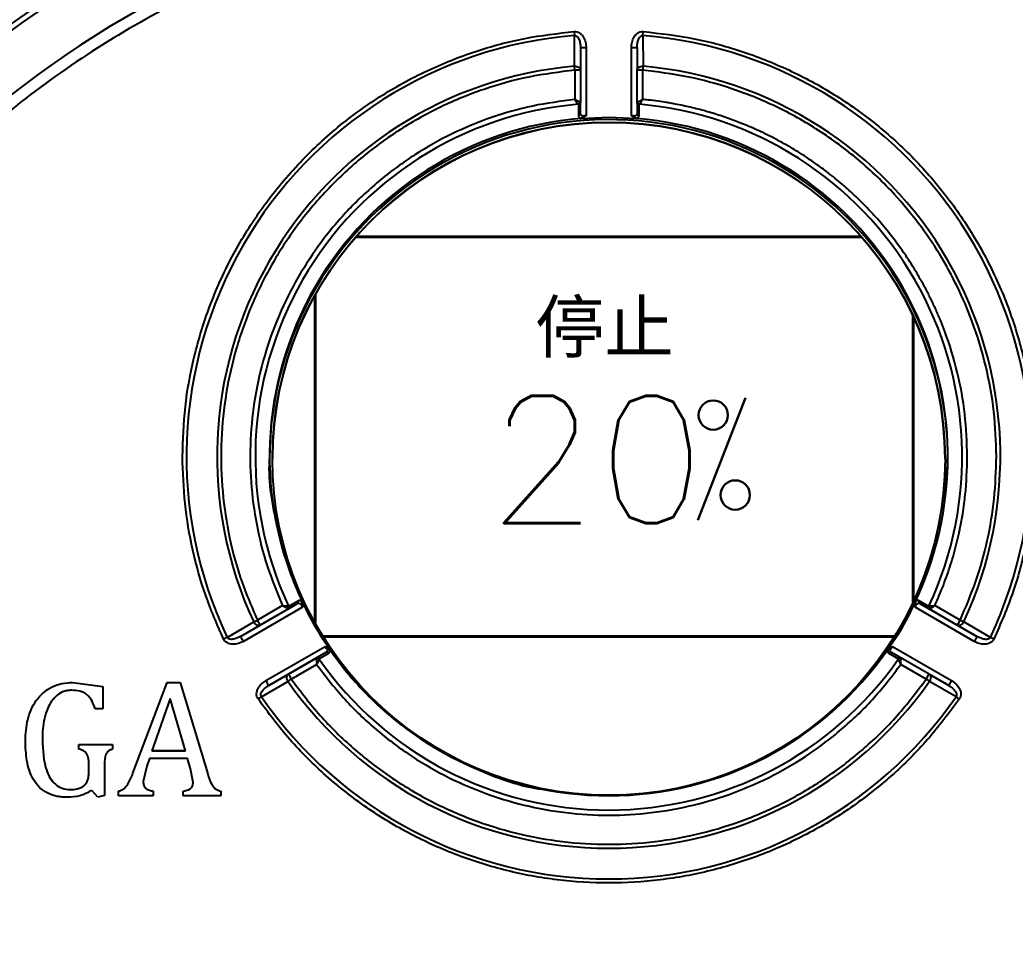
# Model space of a CAD drawing. Header units: millimetres. Extents: x 2003 to 4439, y 563 to 2285.
# Drawn here: x 2594.4 to 2682.4, y 2026.8 to 2109.3 of the extents above; entities that cross this region are included whole.
import ezdxf

# ---------------------------------------------------------------- set-up
doc = ezdxf.new("R2010")
doc.units = ezdxf.units.MM
for name, color, linetype, lineweight in [('DIM', 4, 'Continuous', 13), ('标注', 3, 'Continuous', 13), ('粗实线', 7, 'Continuous', 40)]:
    doc.layers.add(name, color=color, linetype=linetype, lineweight=lineweight)
doc.styles.add('01', font='txt.shx')

msp = doc.modelspace()

# ---------------------------------------------------------------- linework, layer by layer
at = {"color": 7, "linetype": 'Continuous', "lineweight": 25}
for p, q in [((2643.413, 2108.256), (2643.441, 2107.904)), ((2643.439, 2105.187), (2643.441, 2107.904)), ((2649.499, 2107.904), (2649.527, 2108.256)), ((2649.499, 2107.904), (2649.501, 2105.187)), ((2643.97, 2106.842), (2643.97, 2104.835)), ((2644.47, 2106.842), (2644.47, 2100.807)), ((2648.47, 2100.807), (2648.47, 2106.842)), ((2648.97, 2106.842), (2648.97, 2104.835)), ((2643.47, 2104.835), (2643.439, 2105.187)), ((2649.501, 2105.187), (2649.47, 2104.835)), ((2643.47, 2104.835), (2643.47, 2102.249)), ((2643.97, 2104.835), (2643.97, 2101.944)), ((2648.97, 2101.944), (2648.97, 2104.835)), ((2649.47, 2104.835), (2649.47, 2102.249)), ((2643.785, 2101.763), (2643.786, 2100.827)), ((2643.97, 2101.007), (2643.97, 2101.944)), ((2648.97, 2101.944), (2648.97, 2101.007)), ((2649.154, 2100.827), (2649.154, 2101.763)), ((2643.996, 2100.571), (2646.47, 2100.674)), ((2646.47, 2100.674), (2648.943, 2100.571)), ((2616.719, 2070.5), (2616.719, 2070.5)), ((2676.219, 2070.436), (2676.219, 2070.436)), ((2613.897, 2054.754), (2618.95, 2057.672)), ((2617.625, 2057.484), (2615.385, 2056.191)), ((2618.139, 2057.204), (2618.95, 2057.672)), ((2619.014, 2057.921), (2618.203, 2057.454)), ((2618.976, 2057.69), (2618.983, 2057.687)), ((2621.814, 2053.583), (2619.341, 2057.867)), ((2673.599, 2057.867), (2671.126, 2053.583)), ((2674.736, 2057.454), (2673.925, 2057.921)), ((2673.956, 2057.687), (2673.964, 2057.69)), ((2673.99, 2057.672), (2674.801, 2057.204)), ((2673.99, 2057.672), (2679.043, 2054.754)), ((2677.555, 2056.191), (2675.315, 2057.484)), ((2619.373, 2057.339), (2614.147, 2054.321)), ((2618.139, 2057.204), (2615.635, 2055.758)), ((2618.137, 2057.203), (2618.165, 2057.222)), ((2678.793, 2054.321), (2673.566, 2057.339)), ((2674.775, 2057.222), (2674.803, 2057.203)), ((2677.305, 2055.758), (2674.801, 2057.204)), ((2612.713, 2054.681), (2615.065, 2056.042)), ((2613.897, 2054.754), (2615.635, 2055.758)), ((2679.043, 2054.754), (2677.305, 2055.758)), ((2680.227, 2054.681), (2677.875, 2056.042)), ((2613.897, 2054.754), (2613.566, 2054.598)), ((2679.374, 2054.598), (2679.043, 2054.754)), ((2616.147, 2050.857), (2621.373, 2053.875)), ((2671.566, 2053.875), (2676.793, 2050.857)), ((2621.45, 2053.342), (2616.397, 2050.424)), ((2621.45, 2053.342), (2620.639, 2052.873)), ((2620.888, 2052.804), (2621.698, 2053.273)), ((2671.242, 2053.273), (2672.052, 2052.804)), ((2672.301, 2052.873), (2671.49, 2053.342)), ((2676.543, 2050.424), (2671.49, 2053.342)), ((2618.135, 2051.428), (2620.639, 2052.873)), ((2618.385, 2050.995), (2620.625, 2052.288)), ((2674.805, 2051.428), (2672.301, 2052.873)), ((2674.555, 2050.995), (2672.315, 2052.288)), ((2616.397, 2050.424), (2618.135, 2051.428)), ((2674.805, 2051.428), (2676.543, 2050.424)), ((2599.046, 2050.689), (2601.722, 2050.348)), ((2599.046, 2050.689), (2599.046, 2050.689)), ((2601.722, 2050.348), (2601.722, 2048.357)), ((2601.722, 2050.348), (2601.722, 2050.348)), ((2604.382, 2042.659), (2607.401, 2050.689)), ((2604.382, 2042.659), (2607.401, 2050.689)), ((2607.401, 2050.689), (2608.545, 2050.689)), ((2607.401, 2050.689), (2607.401, 2050.689)), ((2607.401, 2050.689), (2608.545, 2050.689)), ((2608.545, 2050.689), (2611.006, 2042.601)), ((2608.545, 2050.689), (2608.545, 2050.689)), ((2608.545, 2050.689), (2611.006, 2042.601)), ((2615.742, 2049.435), (2618.096, 2050.792)), ((2677.198, 2049.435), (2674.844, 2050.792)), ((2607.684, 2049.27), (2606.052, 2044.652)), ((2609.043, 2044.652), (2607.684, 2049.27)), ((2601.722, 2048.357), (2601.036, 2048.357)), ((2594.862, 2045.544), (2594.862, 2045.544)), ((2596.371, 2045.645), (2596.371, 2045.645)), ((2599.606, 2044.79), (2599.606, 2045.201)), ((2599.606, 2045.201), (2602.569, 2045.201)), ((2599.606, 2045.201), (2602.569, 2045.201)), ((2599.606, 2045.201), (2599.606, 2045.201)), ((2602.569, 2045.201), (2602.569, 2044.79)), ((2602.569, 2045.201), (2602.569, 2045.201)), ((2606.052, 2044.652), (2609.043, 2044.652)), ((2609.043, 2044.652), (2606.052, 2044.652)), ((2605.602, 2043.289), (2605.287, 2041.932)), ((2605.844, 2043.966), (2605.602, 2043.289)), ((2609.212, 2043.966), (2605.844, 2043.966)), ((2609.465, 2043.066), (2609.212, 2043.966)), ((2600.487, 2042.727), (2600.487, 2043.156)), ((2601.859, 2043.207), (2601.859, 2040.689)), ((2604.382, 2042.659), (2604.382, 2042.659)), ((2609.705, 2041.859), (2609.465, 2043.066)), ((2611.006, 2042.601), (2611.006, 2042.601)), ((2601.278, 2040.536), (2600.733, 2041.149)), ((2601.859, 2040.689), (2601.278, 2040.536)), ((2603.094, 2040.674), (2603.094, 2041.085)), ((2603.094, 2041.085), (2603.094, 2041.085)), ((2606.183, 2040.674), (2603.094, 2040.674)), ((2606.183, 2041.085), (2606.183, 2040.674)), ((2608.815, 2040.674), (2608.815, 2041.085)), ((2612.149, 2040.674), (2608.815, 2040.674)), ((2612.149, 2041.085), (2612.149, 2040.674)), ((2612.149, 2041.085), (2612.149, 2041.085)), ((2646.47, 2040.674), (2647.573, 2040.782))]:
    msp.add_line(p, q, dxfattribs=at)
at = {"color": 7, "linetype": 'Continuous', "lineweight": 25, "flags": 128}
for points in [[(2643.97, 2106.842), (2643.98, 2106.842), (2644.008, 2106.842), (2644.054, 2106.842), (2644.116, 2106.842), (2644.192, 2106.842), (2644.279, 2106.842), (2644.372, 2106.842), (2644.47, 2106.842)], [(2648.47, 2106.842), (2648.567, 2106.842), (2648.661, 2106.842), (2648.748, 2106.842), (2648.823, 2106.842), (2648.886, 2106.842), (2648.932, 2106.842), (2648.96, 2106.842), (2648.97, 2106.842)], [(2643.97, 2104.835), (2643.96, 2104.835), (2643.932, 2104.835), (2643.886, 2104.835), (2643.823, 2104.835), (2643.748, 2104.835), (2643.661, 2104.835), (2643.567, 2104.835), (2643.47, 2104.835)], [(2649.47, 2104.835), (2649.372, 2104.835), (2649.279, 2104.835), (2649.192, 2104.835), (2649.116, 2104.835), (2649.054, 2104.835), (2649.008, 2104.835), (2648.98, 2104.835), (2648.97, 2104.835)], [(2615.065, 2056.042), (2615.098, 2056.057), (2615.133, 2056.074), (2615.172, 2056.091), (2615.212, 2056.11), (2615.254, 2056.13), (2615.297, 2056.15), (2615.341, 2056.17), (2615.385, 2056.191)], [(2615.385, 2056.191), (2615.434, 2056.106), (2615.481, 2056.025), (2615.524, 2055.95), (2615.562, 2055.885), (2615.593, 2055.831), (2615.616, 2055.791), (2615.63, 2055.766), (2615.635, 2055.758)], [(2677.305, 2055.758), (2677.309, 2055.766), (2677.324, 2055.791), (2677.347, 2055.831), (2677.378, 2055.885), (2677.416, 2055.95), (2677.459, 2056.025), (2677.506, 2056.106), (2677.555, 2056.191)], [(2677.875, 2056.042), (2677.842, 2056.057), (2677.806, 2056.074), (2677.768, 2056.091), (2677.728, 2056.11), (2677.686, 2056.13), (2677.643, 2056.15), (2677.599, 2056.17), (2677.555, 2056.191)], [(2614.147, 2054.321), (2614.098, 2054.406), (2614.051, 2054.487), (2614.008, 2054.562), (2613.97, 2054.627), (2613.939, 2054.681), (2613.916, 2054.721), (2613.902, 2054.746), (2613.897, 2054.754)], [(2679.043, 2054.754), (2679.038, 2054.746), (2679.024, 2054.721), (2679.001, 2054.681), (2678.97, 2054.627), (2678.932, 2054.562), (2678.889, 2054.487), (2678.842, 2054.406), (2678.793, 2054.321)], [(2612.713, 2054.681), (2612.68, 2054.666), (2612.644, 2054.649), (2612.606, 2054.631), (2612.566, 2054.612), (2612.525, 2054.592), (2612.482, 2054.572), (2612.438, 2054.551), (2612.393, 2054.53)], [(2680.546, 2054.53), (2680.502, 2054.551), (2680.458, 2054.572), (2680.415, 2054.592), (2680.373, 2054.612), (2680.333, 2054.631), (2680.295, 2054.649), (2680.26, 2054.666), (2680.227, 2054.681)], [(2618.135, 2051.428), (2618.14, 2051.419), (2618.154, 2051.395), (2618.177, 2051.355), (2618.208, 2051.301), (2618.246, 2051.235), (2618.29, 2051.16), (2618.336, 2051.079), (2618.385, 2050.995)], [(2674.555, 2050.995), (2674.603, 2051.079), (2674.65, 2051.16), (2674.693, 2051.235), (2674.731, 2051.301), (2674.762, 2051.355), (2674.786, 2051.395), (2674.8, 2051.419), (2674.805, 2051.428)], [(2616.397, 2050.424), (2616.392, 2050.432), (2616.378, 2050.457), (2616.355, 2050.497), (2616.324, 2050.551), (2616.286, 2050.617), (2616.243, 2050.691), (2616.196, 2050.773), (2616.147, 2050.857)], [(2618.385, 2050.995), (2618.345, 2050.967), (2618.305, 2050.939), (2618.266, 2050.911), (2618.229, 2050.885), (2618.192, 2050.859), (2618.158, 2050.835), (2618.125, 2050.813), (2618.096, 2050.792)], [(2674.844, 2050.792), (2674.814, 2050.813), (2674.782, 2050.835), (2674.748, 2050.859), (2674.711, 2050.885), (2674.673, 2050.911), (2674.634, 2050.939), (2674.595, 2050.967), (2674.555, 2050.995)], [(2676.793, 2050.857), (2676.744, 2050.773), (2676.697, 2050.691), (2676.654, 2050.617), (2676.616, 2050.551), (2676.585, 2050.497), (2676.562, 2050.457), (2676.548, 2050.432), (2676.543, 2050.424)], [(2615.451, 2049.234), (2615.491, 2049.262), (2615.531, 2049.29), (2615.57, 2049.317), (2615.608, 2049.343), (2615.645, 2049.368), (2615.679, 2049.392), (2615.712, 2049.415), (2615.742, 2049.435)], [(2677.198, 2049.435), (2677.228, 2049.415), (2677.261, 2049.392), (2677.295, 2049.368), (2677.332, 2049.343), (2677.37, 2049.317), (2677.409, 2049.29), (2677.449, 2049.262), (2677.489, 2049.234)]]:
    msp.add_lwpolyline(points, dxfattribs=at)
at = {"color": 7, "linetype": 'Continuous', "lineweight": 25}
msp.add_circle((2646.469, 2070.468), 29.75, dxfattribs=at)
for centre, radius, start, end in [((2646.47, 2035.674), 91.48, 295.79271, 180), ((2646.47, 2035.674), 90.341, 353.64897, 186.35103), ((2646.47, 2035.674), 89.875, 353.64897, 186.35103), ((2646.47, 2035.674), 85.319, 353.33017, 186.66983), ((2646.47, 2070.674), 37.354, 94.65071, 205.34929), ((2646.47, 2070.674), 37.354, 334.65071, 85.34929), ((2646.47, 2070.674), 34.646, 95.01875, 204.98125), ((2646.47, 2070.674), 34.646, 335.01875, 84.98125), ((2646.47, 2070.674), 31.264, 94.97704, 205.02296), ((2643.698, 2102.041), 0.229, 285.08159, 349.89545), ((2643.781, 2101.953), 0.19, 271.48934, 357.31235), ((2649.159, 2101.953), 0.19, 182.68765, 268.51066), ((2649.242, 2102.041), 0.229, 190.10455, 254.91841), ((2646.47, 2070.674), 31.264, 334.97704, 85.02296), ((2646.47, 2070.674), 30, 94.72923, 205.27077), ((2643.781, 2101.016), 0.189, 271.61717, 357.31776), ((2646.47, 2070.674), 30, 334.72923, 85.27077), ((2649.159, 2101.016), 0.189, 182.6801, 268.38296), ((2646.469, 2070.468), 30, 357.22072, 180), ((2646.469, 2070.468), 29.75, 0, 179.93876), ((2617.919, 2057.39), 0.229, 310.10459, 14.91837), ((2618.037, 2057.363), 0.19, 302.68761, 28.51079), ((2618.848, 2057.831), 0.189, 302.68007, 28.38309), ((2674.092, 2057.831), 0.189, 151.61704, 237.31779), ((2674.903, 2057.363), 0.19, 151.48921, 237.31239), ((2675.021, 2057.39), 0.229, 165.08163, 229.89541), ((2621.537, 2053.173), 0.189, 31.61702, 117.31857), ((2646.47, 2070.674), 30, 214.72923, 325.27077), ((2671.403, 2053.173), 0.189, 62.68036, 148.38305), ((2620.691, 2052.589), 0.229, 45.08176, 109.89528), ((2620.726, 2052.705), 0.19, 31.48925, 117.3121), ((2646.47, 2070.674), 31.264, 214.97704, 325.02296), ((2672.214, 2052.705), 0.19, 62.6879, 148.51075), ((2672.249, 2052.589), 0.229, 70.10472, 134.91824), ((2646.47, 2070.674), 34.646, 215.01875, 324.98125), ((2646.47, 2070.674), 37.354, 214.65071, 325.34929), ((2646.47, 2035.674), 91.48, 180, 290.22656)]:
    msp.add_arc(centre, radius, start, end, dxfattribs=at)
for points in [[(2548.796, 2046.464), (2549.32, 2050.115), (2550.368, 2057.419), (2553.488, 2068.062), (2557.696, 2078.305), (2563.051, 2088.006), (2569.456, 2097.045), (2576.837, 2105.307), (2585.099, 2112.688), (2594.139, 2119.093), (2603.839, 2124.448), (2614.082, 2128.656), (2624.725, 2131.776), (2632.029, 2132.824), (2635.68, 2133.348)], [(2548.999, 2053.006), (2549.685, 2056.301), (2551.058, 2062.889), (2554.379, 2072.441), (2558.583, 2081.625), (2563.718, 2090.328), (2569.708, 2098.464), (2576.495, 2105.949), (2584.009, 2112.705), (2592.171, 2118.659), (2600.896, 2123.757), (2610.097, 2127.922), (2619.663, 2131.202), (2626.258, 2132.546), (2629.555, 2133.219)], [(2657.259, 2133.348), (2660.911, 2132.824), (2668.214, 2131.776), (2678.857, 2128.656), (2689.1, 2124.448), (2698.801, 2119.093), (2707.84, 2112.688), (2716.102, 2105.307), (2723.484, 2097.045), (2729.888, 2088.006), (2735.244, 2078.305), (2739.452, 2068.062), (2742.571, 2057.419), (2743.619, 2050.115), (2744.144, 2046.464)], [(2663.802, 2133.145), (2667.096, 2132.459), (2673.685, 2131.086), (2683.237, 2127.766), (2692.42, 2123.562), (2701.123, 2118.426), (2709.26, 2112.437), (2716.744, 2105.649), (2723.5, 2098.136), (2729.455, 2089.974), (2734.553, 2081.249), (2738.718, 2072.047), (2741.997, 2062.481), (2743.342, 2055.887), (2744.014, 2052.59)], [(2552.729, 2035.674), (2552.816, 2038.742), (2552.99, 2044.877), (2554.394, 2053.992), (2556.619, 2062.93), (2559.727, 2071.605), (2563.665, 2079.934), (2568.402, 2087.838), (2573.891, 2095.238), (2580.079, 2102.065), (2586.906, 2108.253), (2594.307, 2113.742), (2602.21, 2118.479), (2610.539, 2122.418), (2619.215, 2125.526), (2628.153, 2127.751), (2637.267, 2129.154), (2643.402, 2129.328), (2646.47, 2129.415)], [(2646.47, 2129.415), (2649.538, 2129.328), (2655.673, 2129.154), (2664.787, 2127.751), (2673.725, 2125.526), (2682.4, 2122.418), (2690.73, 2118.479), (2698.633, 2113.742), (2706.034, 2108.253), (2712.861, 2102.065), (2719.049, 2095.238), (2724.537, 2087.838), (2729.275, 2079.934), (2733.213, 2071.605), (2736.321, 2062.93), (2738.546, 2053.992), (2739.949, 2044.877), (2740.123, 2038.742), (2740.21, 2035.674)], [(2646.47, 2119.96), (2643.507, 2119.87), (2637.582, 2119.689), (2628.793, 2118.234), (2620.2, 2115.929), (2611.899, 2112.714), (2603.982, 2108.649), (2596.537, 2103.771), (2589.646, 2098.137), (2583.387, 2091.809), (2577.829, 2084.857), (2573.034, 2077.36), (2569.054, 2069.398), (2565.935, 2061.063), (2563.706, 2052.444), (2562.415, 2043.642), (2561.99, 2034.743), (2562.499, 2028.837), (2562.754, 2025.884)], [(2730.186, 2025.884), (2730.44, 2028.837), (2730.949, 2034.743), (2730.525, 2043.642), (2729.234, 2052.444), (2727.005, 2061.063), (2723.886, 2069.398), (2719.906, 2077.36), (2715.111, 2084.857), (2709.552, 2091.809), (2703.293, 2098.137), (2696.403, 2103.771), (2688.958, 2108.649), (2681.041, 2112.714), (2672.74, 2115.929), (2664.147, 2118.234), (2655.358, 2119.689), (2649.433, 2119.87), (2646.47, 2119.96)], [(2649.527, 2108.256), (2651.036, 2108.081), (2654.053, 2107.729), (2658.456, 2106.515), (2662.687, 2104.818), (2666.682, 2102.614), (2670.382, 2099.947), (2673.735, 2096.853), (2676.69, 2093.379), (2679.205, 2089.573), (2681.243, 2085.492), (2682.775, 2081.195), (2683.778, 2076.745), (2684.237, 2072.207), (2684.149, 2067.646), (2683.502, 2063.133), (2682.352, 2058.713), (2681.148, 2055.924), (2680.546, 2054.53)], [(2643.47, 2104.835), (2642.108, 2104.668), (2639.385, 2104.333), (2635.413, 2103.216), (2631.597, 2101.666), (2627.995, 2099.662), (2624.659, 2097.243), (2621.637, 2094.442), (2618.971, 2091.3), (2616.7, 2087.861), (2614.857, 2084.175), (2613.469, 2080.295), (2612.554, 2076.277), (2612.128, 2072.179), (2612.193, 2068.058), (2612.759, 2063.978), (2613.777, 2059.98), (2614.849, 2057.454), (2615.385, 2056.191)], [(2643.47, 2102.249), (2642.221, 2102.087), (2639.723, 2101.762), (2636.083, 2100.716), (2632.587, 2099.276), (2629.288, 2097.423), (2626.232, 2095.193), (2623.463, 2092.616), (2621.02, 2089.728), (2618.937, 2086.57), (2617.244, 2083.187), (2615.964, 2079.627), (2615.117, 2075.94), (2614.713, 2072.179), (2614.758, 2068.395), (2615.259, 2064.648), (2616.173, 2060.972), (2617.141, 2058.647), (2617.625, 2057.484)], [(2644.47, 2100.807), (2644.413, 2100.802), (2644.298, 2100.791), (2644.203, 2100.78), (2644.156, 2100.775)], [(2648.784, 2100.775), (2648.737, 2100.78), (2648.641, 2100.791), (2648.527, 2100.802), (2648.47, 2100.807)], [(2619.244, 2057.627), (2619.263, 2057.583), (2619.302, 2057.495), (2619.349, 2057.391), (2619.373, 2057.339)], [(2673.566, 2057.339), (2673.59, 2057.391), (2673.638, 2057.495), (2673.676, 2057.583), (2673.696, 2057.627)], [(2621.373, 2053.875), (2621.407, 2053.828), (2621.473, 2053.734), (2621.53, 2053.657), (2621.559, 2053.619)], [(2671.381, 2053.619), (2671.41, 2053.657), (2671.467, 2053.734), (2671.533, 2053.828), (2671.566, 2053.875)], [(2620.625, 2052.288), (2621.39, 2051.287), (2622.92, 2049.286), (2625.646, 2046.657), (2628.641, 2044.349), (2631.895, 2042.419), (2635.354, 2040.887), (2638.971, 2039.778), (2642.694, 2039.106), (2646.47, 2038.881), (2650.246, 2039.106), (2653.969, 2039.778), (2657.586, 2040.887), (2661.044, 2042.419), (2664.299, 2044.349), (2667.294, 2046.657), (2670.02, 2049.286), (2671.55, 2051.287), (2672.315, 2052.288)], [(2618.385, 2050.995), (2619.211, 2049.899), (2620.863, 2047.708), (2623.816, 2044.827), (2627.066, 2042.297), (2630.603, 2040.18), (2634.365, 2038.5), (2638.302, 2037.283), (2642.356, 2036.545), (2646.47, 2036.298), (2650.583, 2036.545), (2654.638, 2037.283), (2658.575, 2038.5), (2662.337, 2040.18), (2665.874, 2042.297), (2669.124, 2044.827), (2672.077, 2047.708), (2673.729, 2049.899), (2674.555, 2050.995)], [(2677.489, 2049.234), (2676.583, 2048.016), (2674.769, 2045.579), (2671.517, 2042.373), (2667.932, 2039.556), (2664.025, 2037.199), (2659.865, 2035.328), (2655.51, 2033.972), (2651.023, 2033.15), (2646.47, 2032.875), (2641.917, 2033.15), (2637.43, 2033.972), (2633.074, 2035.328), (2628.915, 2037.199), (2625.008, 2039.556), (2621.423, 2042.373), (2618.17, 2045.579), (2616.357, 2048.016), (2615.451, 2049.234)], [(2646.47, 1941.934), (2643.402, 1942.021), (2637.267, 1942.195), (2628.153, 1943.598), (2619.215, 1945.823), (2610.539, 1948.931), (2602.21, 1952.87), (2594.307, 1957.607), (2586.906, 1963.096), (2580.079, 1969.283), (2573.891, 1976.11), (2568.402, 1983.511), (2563.665, 1991.414), (2559.727, 1999.744), (2556.619, 2008.419), (2554.394, 2017.357), (2552.99, 2026.471), (2552.816, 2032.607), (2552.729, 2035.674)], [(2740.21, 2035.674), (2740.123, 2032.607), (2739.949, 2026.471), (2738.546, 2017.357), (2736.321, 2008.419), (2733.213, 1999.744), (2729.275, 1991.414), (2724.537, 1983.511), (2719.049, 1976.11), (2712.861, 1969.283), (2706.034, 1963.096), (2698.633, 1957.607), (2690.73, 1952.87), (2682.4, 1948.931), (2673.725, 1945.823), (2664.787, 1943.598), (2655.673, 1942.195), (2649.538, 1942.021), (2646.47, 1941.934)]]:
    msp.add_open_spline(points, degree=3, dxfattribs=at)
for points, knots in [([(2608.763, 2070.674), (2608.812, 2072.138), (2608.912, 2075.107), (2609.735, 2079.558), (2611.093, 2084.011), (2613.052, 2088.362), (2615.594, 2092.502), (2618.669, 2096.304), (2622.209, 2099.677), (2626.13, 2102.547), (2630.308, 2104.852), (2634.636, 2106.567), (2639.005, 2107.748), (2641.957, 2108.089), (2643.413, 2108.256)], [0, 0, 0, 0, 0.078216, 0.158605, 0.241035, 0.32651, 0.412892, 0.5, 0.587092, 0.673473, 0.758965, 0.841378, 0.921776, 1, 1, 1, 1]), ([(2643.413, 2108.256), (2643.494, 2108.255), (2643.659, 2108.252), (2643.884, 2108.144), (2644.075, 2107.984), (2644.273, 2107.721), (2644.436, 2107.333), (2644.459, 2107.006), (2644.47, 2106.842)], [0, 0, 0, 0, 0.122541, 0.250728, 0.370854, 0.501138, 0.750528, 1, 1, 1, 1]), ([(2643.441, 2107.904), (2643.462, 2107.905), (2643.505, 2107.907), (2643.589, 2107.881), (2643.685, 2107.811), (2643.777, 2107.691), (2643.876, 2107.49), (2643.954, 2107.203), (2643.964, 2106.964), (2643.97, 2106.842)], [0, 0, 0, 0, 0.04691, 0.093633, 0.194711, 0.311017, 0.43912, 0.713502, 1, 1, 1, 1]), ([(2648.47, 2106.842), (2648.481, 2107.006), (2648.504, 2107.334), (2648.667, 2107.721), (2648.865, 2107.985), (2649.056, 2108.144), (2649.28, 2108.253), (2649.446, 2108.255), (2649.527, 2108.256)], [0, 0, 0, 0, 0.249813, 0.499193, 0.628879, 0.749485, 0.877324, 1, 1, 1, 1]), ([(2648.97, 2106.842), (2648.975, 2106.964), (2648.986, 2107.203), (2649.063, 2107.49), (2649.163, 2107.691), (2649.255, 2107.811), (2649.351, 2107.881), (2649.435, 2107.907), (2649.477, 2107.905), (2649.499, 2107.904)], [0, 0, 0, 0, 0.2865456, 0.5610687, 0.6891901, 0.8054766, 0.906505, 0.9531764, 1, 1, 1, 1]), ([(2643.439, 2105.187), (2643.504, 2105.185), (2643.604, 2105.182), (2643.728, 2105.14), (2643.812, 2105.096), (2643.883, 2105.038), (2643.951, 2104.954), (2643.963, 2104.881), (2643.97, 2104.835)], [0, 0, 0, 0, 0.238585, 0.363839, 0.500003, 0.621304, 0.761415, 1, 1, 1, 1]), ([(2648.97, 2104.835), (2648.977, 2104.881), (2648.989, 2104.954), (2649.057, 2105.038), (2649.128, 2105.096), (2649.212, 2105.14), (2649.336, 2105.182), (2649.435, 2105.185), (2649.501, 2105.187)], [0, 0, 0, 0, 0.238585, 0.378746, 0.499997, 0.636212, 0.761415, 1, 1, 1, 1]), ([(2680.763, 2070.674), (2680.718, 2072), (2680.628, 2074.69), (2679.885, 2078.723), (2678.45, 2083.449), (2675.903, 2088.679), (2672.36, 2093.391), (2668.634, 2096.966), (2665.096, 2099.578), (2661.323, 2101.683), (2657.412, 2103.256), (2653.46, 2104.349), (2650.788, 2104.675), (2649.47, 2104.835)], [0, 0, 0, 0, 0.0782769, 0.15871, 0.2411685, 0.3693291, 0.4998887, 0.586965, 0.6733385, 0.7588314, 0.8412717, 0.9217141, 1, 1, 1, 1]), ([(2643.923, 2102.001), (2643.899, 2102.014), (2643.847, 2102.042), (2643.738, 2102.102), (2643.61, 2102.173), (2643.522, 2102.221), (2643.47, 2102.249)], [0, 0, 0, 0, 0.242714, 0.515432, 0.71469, 1, 1, 1, 1]), ([(2643.758, 2101.82), (2643.742, 2101.843), (2643.71, 2101.892), (2643.641, 2101.995), (2643.559, 2102.116), (2643.503, 2102.2), (2643.47, 2102.249)], [0, 0, 0, 0, 0.242139, 0.515387, 0.713959, 1, 1, 1, 1]), ([(2643.758, 2101.82), (2643.766, 2101.811), (2643.782, 2101.793), (2643.784, 2101.773), (2643.785, 2101.763)], [0, 0, 0, 0, 0.49497, 1, 1, 1, 1]), ([(2643.97, 2101.944), (2643.968, 2101.955), (2643.963, 2101.975), (2643.936, 2101.992), (2643.923, 2102.001)], [0, 0, 0, 0, 0.5446681, 1, 1, 1, 1]), ([(2649.017, 2102.001), (2649.004, 2101.992), (2648.977, 2101.975), (2648.972, 2101.955), (2648.97, 2101.944)], [0, 0, 0, 0, 0.455333, 1, 1, 1, 1]), ([(2649.47, 2102.249), (2649.418, 2102.221), (2649.33, 2102.173), (2649.202, 2102.102), (2649.093, 2102.042), (2649.041, 2102.014), (2649.017, 2102.001)], [0, 0, 0, 0, 0.285344, 0.484568, 0.757303, 1, 1, 1, 1]), ([(2649.154, 2101.763), (2649.155, 2101.773), (2649.158, 2101.793), (2649.174, 2101.811), (2649.182, 2101.82)], [0, 0, 0, 0, 0.505034, 1, 1, 1, 1]), ([(2649.47, 2102.249), (2649.437, 2102.2), (2649.381, 2102.116), (2649.299, 2101.995), (2649.23, 2101.892), (2649.198, 2101.843), (2649.182, 2101.82)], [0, 0, 0, 0, 0.286006, 0.484613, 0.757844, 1, 1, 1, 1]), ([(2678.187, 2070.674), (2678.144, 2071.928), (2678.058, 2074.438), (2677.365, 2078.148), (2676.538, 2080.873), (2675.84, 2082.663), (2675.447, 2083.583), (2675.026, 2084.491), (2674.576, 2085.384), (2674.098, 2086.263), (2673.752, 2086.854), (2673.501, 2087.266), (2673.207, 2087.742), (2672.741, 2088.457), (2672.167, 2089.273), (2671.639, 2089.981), (2671.1, 2090.665), (2670.528, 2091.349), (2670.097, 2091.836), (2669.423, 2092.573), (2668.561, 2093.456), (2667.285, 2094.625), (2666.096, 2095.605), (2664.977, 2096.442), (2664.042, 2097.085), (2663.247, 2097.595), (2662.528, 2098.03), (2661.804, 2098.443), (2661.051, 2098.845), (2660.496, 2099.123), (2659.711, 2099.5), (2658.774, 2099.919), (2657.447, 2100.441), (2656.177, 2100.879), (2655.09, 2101.203), (2654.209, 2101.435), (2653.54, 2101.595), (2652.868, 2101.741), (2652.372, 2101.838), (2651.948, 2101.915), (2651.496, 2101.992), (2650.805, 2102.097), (2650.096, 2102.186), (2649.64, 2102.232), (2649.47, 2102.249)], [0, 0, 0, 0, 0.080365, 0.160729, 0.241094, 0.262468, 0.283842, 0.305215, 0.326587, 0.347957, 0.369326, 0.370443, 0.378885, 0.405204, 0.425118, 0.442801, 0.461848, 0.480895, 0.49994, 0.50352, 0.544914, 0.57896, 0.614384, 0.643615, 0.668512, 0.687104, 0.704122, 0.72234, 0.740558, 0.758776, 0.762108, 0.796425, 0.824503, 0.853496, 0.882488, 0.897179, 0.911868, 0.926558, 0.941247, 0.944272, 0.9542, 0.970596, 0.989058, 1, 1, 1, 1]), ([(2643.786, 2100.827), (2643.789, 2100.802), (2643.796, 2100.754), (2643.853, 2100.687), (2643.939, 2100.629), (2644.024, 2100.602), (2644.066, 2100.588)], [0, 0, 0, 0, 0.253237, 0.501002, 0.754124, 1, 1, 1, 1]), ([(2644.156, 2100.775), (2644.129, 2100.788), (2644.072, 2100.816), (2643.992, 2100.892), (2643.979, 2100.961), (2643.97, 2101.007)], [0, 0, 0, 0, 0.233086, 0.493007, 1, 1, 1, 1]), ([(2644.47, 2100.807), (2644.398, 2100.755), (2644.287, 2100.674), (2644.126, 2100.594), (2644.037, 2100.578), (2643.996, 2100.571)], [0, 0, 0, 0, 0.500211, 0.768831, 1, 1, 1, 1]), ([(2644.066, 2100.588), (2644.062, 2100.586), (2644.054, 2100.582), (2644.031, 2100.575), (2644.011, 2100.573), (2643.996, 2100.571)], [0, 0, 0, 0, 0.22087, 0.452261, 1, 1, 1, 1]), ([(2644.156, 2100.775), (2644.156, 2100.775), (2644.156, 2100.775), (2644.156, 2100.775), (2644.155, 2100.774), (2644.155, 2100.773), (2644.155, 2100.769), (2644.154, 2100.753), (2644.148, 2100.714), (2644.13, 2100.663), (2644.101, 2100.615), (2644.077, 2100.597), (2644.066, 2100.588)], [0, 0, 0, 0, 0.000085, 0.000256, 0.000889, 0.00335, 0.013107, 0.052364, 0.215004, 0.505233, 0.751511, 1, 1, 1, 1]), ([(2648.943, 2100.571), (2648.903, 2100.578), (2648.815, 2100.594), (2648.653, 2100.674), (2648.542, 2100.755), (2648.47, 2100.807)], [0, 0, 0, 0, 0.22952, 0.499747, 1, 1, 1, 1]), ([(2648.97, 2101.007), (2648.961, 2100.961), (2648.948, 2100.892), (2648.868, 2100.816), (2648.811, 2100.788), (2648.784, 2100.775)], [0, 0, 0, 0, 0.506993, 0.766897, 1, 1, 1, 1]), ([(2648.874, 2100.588), (2648.862, 2100.598), (2648.837, 2100.617), (2648.81, 2100.664), (2648.792, 2100.719), (2648.787, 2100.757), (2648.784, 2100.775)], [0, 0, 0, 0, 0.260276, 0.5208, 0.77013, 1, 1, 1, 1]), ([(2648.874, 2100.588), (2648.916, 2100.602), (2649.001, 2100.629), (2649.087, 2100.687), (2649.143, 2100.754), (2649.15, 2100.802), (2649.154, 2100.827)], [0, 0, 0, 0, 0.245779, 0.498992, 0.746656, 1, 1, 1, 1]), ([(2648.943, 2100.571), (2648.929, 2100.573), (2648.909, 2100.575), (2648.886, 2100.582), (2648.878, 2100.586), (2648.874, 2100.588)], [0, 0, 0, 0, 0.55228, 0.782751, 1, 1, 1, 1]), ([(2612.393, 2054.53), (2611.838, 2055.805), (2610.726, 2058.356), (2609.618, 2062.385), (2608.894, 2066.502), (2608.806, 2069.283), (2608.763, 2070.674)], [0, 0, 0, 0, 0.249984, 0.5, 0.749984, 1, 1, 1, 1]), ([(2616.473, 2070.705), (2616.472, 2070.695), (2616.278, 2068.733), (2616.945, 2064.777), (2618.551, 2059.121), (2621.371, 2053.897), (2625.119, 2049.329), (2629.694, 2045.55), (2634.924, 2042.847), (2638.946, 2041.386), (2641.185, 2041.191), (2641.469, 2041.166)], [0, 0, 0, 0, 0.000759, 0.140599, 0.280438, 0.420278, 0.560118, 0.699957, 0.839797, 0.979637, 1, 1, 1, 1]), ([(2670.151, 2052.467), (2670.584, 2052.972), (2672.295, 2054.966), (2674.312, 2059.15), (2676.142, 2064.765), (2676.359, 2068.686), (2676.467, 2070.642)], [0, 0, 0, 0, 0.101587, 0.401601, 0.701614, 1, 1, 1, 1]), ([(2675.315, 2057.484), (2675.447, 2057.78), (2675.711, 2058.371), (2676.073, 2059.273), (2676.409, 2060.185), (2676.716, 2061.107), (2676.995, 2062.038), (2677.245, 2062.977), (2677.396, 2063.625), (2677.499, 2064.101), (2677.615, 2064.657), (2677.769, 2065.501), (2677.91, 2066.461), (2678.116, 2068.148), (2678.155, 2069.54), (2678.187, 2070.674)], [0, 0, 0, 0, 0.0714438, 0.1428837, 0.2143199, 0.285763, 0.3572067, 0.4286378, 0.5000556, 0.5040645, 0.5360484, 0.6252562, 0.6932376, 0.7500931, 1, 1, 1, 1]), ([(2677.555, 2056.191), (2678.046, 2057.337), (2679.029, 2059.628), (2680.008, 2063.244), (2680.647, 2066.935), (2680.724, 2069.427), (2680.763, 2070.674)], [0, 0, 0, 0, 0.249982, 0.5, 0.749982, 1, 1, 1, 1]), ([(2617.625, 2057.484), (2617.684, 2057.48), (2617.784, 2057.473), (2617.93, 2057.463), (2618.054, 2057.455), (2618.113, 2057.451), (2618.14, 2057.449)], [0, 0, 0, 0, 0.286006, 0.484613, 0.757844, 1, 1, 1, 1]), ([(2618.066, 2057.216), (2618.043, 2057.23), (2617.992, 2057.26), (2617.886, 2057.326), (2617.761, 2057.4), (2617.675, 2057.453), (2617.625, 2057.484)], [0, 0, 0, 0, 0.242697, 0.515432, 0.714656, 1, 1, 1, 1]), ([(2618.203, 2057.454), (2618.194, 2057.449), (2618.175, 2057.441), (2618.152, 2057.447), (2618.14, 2057.449)], [0, 0, 0, 0, 0.505034, 1, 1, 1, 1]), ([(2618.95, 2057.672), (2618.994, 2057.687), (2619.061, 2057.71), (2619.166, 2057.679), (2619.219, 2057.644), (2619.244, 2057.627)], [0, 0, 0, 0, 0.506993, 0.766897, 1, 1, 1, 1]), ([(2619.361, 2057.798), (2619.328, 2057.828), (2619.262, 2057.888), (2619.169, 2057.933), (2619.083, 2057.949), (2619.037, 2057.93), (2619.014, 2057.921)], [0, 0, 0, 0, 0.245779, 0.498992, 0.746657, 1, 1, 1, 1]), ([(2619.361, 2057.798), (2619.359, 2057.784), (2619.355, 2057.755), (2619.328, 2057.705), (2619.293, 2057.664), (2619.262, 2057.64), (2619.249, 2057.63), (2619.245, 2057.628), (2619.245, 2057.627), (2619.244, 2057.627), (2619.244, 2057.627), (2619.244, 2057.627), (2619.244, 2057.627)], [0, 0, 0, 0, 0.247987, 0.494121, 0.79066, 0.948951, 0.987198, 0.996714, 0.999119, 0.99974, 0.999911, 1, 1, 1, 1]), ([(2619.341, 2057.867), (2619.347, 2057.853), (2619.355, 2057.835), (2619.361, 2057.811), (2619.361, 2057.803), (2619.361, 2057.798)], [0, 0, 0, 0, 0.55228, 0.782751, 1, 1, 1, 1]), ([(2619.341, 2057.867), (2619.355, 2057.828), (2619.386, 2057.744), (2619.398, 2057.564), (2619.383, 2057.427), (2619.373, 2057.339)], [0, 0, 0, 0, 0.22952, 0.499747, 1, 1, 1, 1]), ([(2673.566, 2057.339), (2673.557, 2057.427), (2673.542, 2057.564), (2673.554, 2057.744), (2673.585, 2057.828), (2673.599, 2057.867)], [0, 0, 0, 0, 0.500211, 0.768831, 1, 1, 1, 1]), ([(2673.925, 2057.921), (2673.902, 2057.93), (2673.857, 2057.949), (2673.771, 2057.933), (2673.678, 2057.888), (2673.611, 2057.828), (2673.579, 2057.798)], [0, 0, 0, 0, 0.253237, 0.501002, 0.754124, 1, 1, 1, 1]), ([(2673.579, 2057.798), (2673.579, 2057.803), (2673.579, 2057.812), (2673.585, 2057.835), (2673.593, 2057.854), (2673.599, 2057.867)], [0, 0, 0, 0, 0.22087, 0.452261, 1, 1, 1, 1]), ([(2673.696, 2057.627), (2673.696, 2057.627), (2673.696, 2057.627), (2673.695, 2057.627), (2673.695, 2057.627), (2673.694, 2057.628), (2673.691, 2057.63), (2673.677, 2057.64), (2673.647, 2057.664), (2673.611, 2057.706), (2673.585, 2057.755), (2673.581, 2057.784), (2673.579, 2057.798)], [0, 0, 0, 0, 0.0000851, 0.0002561, 0.000889, 0.0033496, 0.0131073, 0.0523637, 0.2150037, 0.5052334, 0.751511, 1, 1, 1, 1]), ([(2673.696, 2057.627), (2673.721, 2057.644), (2673.773, 2057.679), (2673.879, 2057.71), (2673.946, 2057.687), (2673.99, 2057.672)], [0, 0, 0, 0, 0.233086, 0.493007, 1, 1, 1, 1]), ([(2674.8, 2057.449), (2674.788, 2057.447), (2674.764, 2057.441), (2674.746, 2057.449), (2674.736, 2057.454)], [0, 0, 0, 0, 0.49497, 1, 1, 1, 1]), ([(2674.8, 2057.449), (2674.827, 2057.451), (2674.886, 2057.455), (2675.01, 2057.463), (2675.156, 2057.473), (2675.256, 2057.48), (2675.315, 2057.484)], [0, 0, 0, 0, 0.242139, 0.515387, 0.713959, 1, 1, 1, 1]), ([(2674.873, 2057.216), (2674.896, 2057.229), (2674.945, 2057.259), (2675.048, 2057.322), (2675.174, 2057.398), (2675.263, 2057.452), (2675.315, 2057.484)], [0, 0, 0, 0, 0.233588, 0.498754, 0.705373, 1, 1, 1, 1]), ([(2618.066, 2057.216), (2618.08, 2057.209), (2618.109, 2057.194), (2618.129, 2057.2), (2618.139, 2057.204)], [0, 0, 0, 0, 0.4553331, 1, 1, 1, 1]), ([(2674.801, 2057.204), (2674.811, 2057.2), (2674.831, 2057.194), (2674.86, 2057.209), (2674.873, 2057.216)], [0, 0, 0, 0, 0.544668, 1, 1, 1, 1]), ([(2615.635, 2055.758), (2615.592, 2055.741), (2615.523, 2055.715), (2615.416, 2055.732), (2615.33, 2055.764), (2615.25, 2055.815), (2615.152, 2055.901), (2615.099, 2055.986), (2615.065, 2056.042)], [0, 0, 0, 0, 0.238585, 0.378746, 0.499997, 0.636212, 0.761415, 1, 1, 1, 1]), ([(2677.875, 2056.042), (2677.84, 2055.986), (2677.788, 2055.901), (2677.69, 2055.815), (2677.609, 2055.764), (2677.524, 2055.732), (2677.417, 2055.715), (2677.348, 2055.741), (2677.305, 2055.758)], [0, 0, 0, 0, 0.238585, 0.363839, 0.500003, 0.621304, 0.761415, 1, 1, 1, 1]), ([(2614.147, 2054.321), (2613.999, 2054.249), (2613.704, 2054.105), (2613.287, 2054.053), (2612.96, 2054.092), (2612.727, 2054.178), (2612.52, 2054.318), (2612.435, 2054.46), (2612.393, 2054.53)], [0, 0, 0, 0, 0.249813, 0.499193, 0.628879, 0.749485, 0.877324, 1, 1, 1, 1]), ([(2613.566, 2054.598), (2613.454, 2054.562), (2613.289, 2054.51), (2613.065, 2054.498), (2612.916, 2054.517), (2612.807, 2054.565), (2612.742, 2054.625), (2612.723, 2054.662), (2612.713, 2054.681)], [0, 0, 0, 0, 0.3847801, 0.5643592, 0.7273499, 0.8689544, 0.9343706, 1, 1, 1, 1]), ([(2621.373, 2053.875), (2621.455, 2053.838), (2621.58, 2053.783), (2621.731, 2053.683), (2621.788, 2053.614), (2621.814, 2053.583)], [0, 0, 0, 0, 0.500211, 0.768831, 1, 1, 1, 1]), ([(2671.126, 2053.583), (2671.152, 2053.614), (2671.209, 2053.683), (2671.359, 2053.783), (2671.485, 2053.839), (2671.566, 2053.875)], [0, 0, 0, 0, 0.22952, 0.499747, 1, 1, 1, 1]), ([(2680.546, 2054.53), (2680.505, 2054.46), (2680.419, 2054.318), (2680.213, 2054.178), (2679.979, 2054.092), (2679.652, 2054.053), (2679.235, 2054.105), (2678.94, 2054.249), (2678.793, 2054.321)], [0, 0, 0, 0, 0.122541, 0.250728, 0.370854, 0.501138, 0.750528, 1, 1, 1, 1]), ([(2680.227, 2054.681), (2680.217, 2054.662), (2680.198, 2054.625), (2680.133, 2054.564), (2680.024, 2054.516), (2679.874, 2054.498), (2679.65, 2054.51), (2679.486, 2054.562), (2679.374, 2054.598)], [0, 0, 0, 0, 0.0657455, 0.1312299, 0.2728945, 0.435902, 0.6154442, 1, 1, 1, 1]), ([(2621.559, 2053.619), (2621.561, 2053.589), (2621.565, 2053.525), (2621.539, 2053.418), (2621.485, 2053.372), (2621.45, 2053.342)], [0, 0, 0, 0, 0.233085, 0.493007, 1, 1, 1, 1]), ([(2621.559, 2053.619), (2621.576, 2053.626), (2621.612, 2053.641), (2621.668, 2053.652), (2621.723, 2053.651), (2621.751, 2053.64), (2621.765, 2053.634)], [0, 0, 0, 0, 0.233611, 0.484456, 0.743694, 1, 1, 1, 1]), ([(2621.698, 2053.273), (2621.718, 2053.288), (2621.756, 2053.318), (2621.786, 2053.4), (2621.793, 2053.504), (2621.775, 2053.591), (2621.765, 2053.634)], [0, 0, 0, 0, 0.253237, 0.501002, 0.754124, 1, 1, 1, 1]), ([(2621.765, 2053.634), (2621.769, 2053.632), (2621.776, 2053.627), (2621.794, 2053.611), (2621.806, 2053.594), (2621.814, 2053.583)], [0, 0, 0, 0, 0.22087, 0.452261, 1, 1, 1, 1]), ([(2671.126, 2053.583), (2671.134, 2053.594), (2671.146, 2053.611), (2671.163, 2053.627), (2671.171, 2053.632), (2671.175, 2053.634)], [0, 0, 0, 0, 0.55228, 0.782751, 1, 1, 1, 1]), ([(2671.175, 2053.634), (2671.165, 2053.591), (2671.146, 2053.504), (2671.154, 2053.4), (2671.183, 2053.318), (2671.222, 2053.288), (2671.242, 2053.273)], [0, 0, 0, 0, 0.245779, 0.498992, 0.746657, 1, 1, 1, 1]), ([(2671.381, 2053.619), (2671.36, 2053.627), (2671.323, 2053.643), (2671.267, 2053.652), (2671.216, 2053.651), (2671.188, 2053.64), (2671.175, 2053.634)], [0, 0, 0, 0, 0.284658, 0.500314, 0.748381, 1, 1, 1, 1]), ([(2671.49, 2053.342), (2671.454, 2053.372), (2671.401, 2053.418), (2671.375, 2053.525), (2671.379, 2053.589), (2671.381, 2053.619)], [0, 0, 0, 0, 0.506993, 0.766897, 1, 1, 1, 1]), ([(2620.639, 2052.873), (2620.631, 2052.866), (2620.616, 2052.852), (2620.614, 2052.819), (2620.613, 2052.804)], [0, 0, 0, 0, 0.544668, 1, 1, 1, 1]), ([(2620.613, 2052.804), (2620.614, 2052.777), (2620.615, 2052.718), (2620.618, 2052.593), (2620.621, 2052.447), (2620.623, 2052.347), (2620.625, 2052.288)], [0, 0, 0, 0, 0.242714, 0.515432, 0.71469, 1, 1, 1, 1]), ([(2620.852, 2052.751), (2620.84, 2052.727), (2620.814, 2052.674), (2620.759, 2052.562), (2620.695, 2052.431), (2620.651, 2052.341), (2620.625, 2052.288)], [0, 0, 0, 0, 0.242139, 0.515387, 0.713959, 1, 1, 1, 1]), ([(2620.852, 2052.751), (2620.856, 2052.763), (2620.863, 2052.786), (2620.88, 2052.798), (2620.888, 2052.804)], [0, 0, 0, 0, 0.49497, 1, 1, 1, 1]), ([(2672.052, 2052.804), (2672.06, 2052.798), (2672.076, 2052.786), (2672.084, 2052.763), (2672.087, 2052.751)], [0, 0, 0, 0, 0.505034, 1, 1, 1, 1]), ([(2672.315, 2052.288), (2672.289, 2052.341), (2672.244, 2052.431), (2672.181, 2052.562), (2672.126, 2052.674), (2672.1, 2052.727), (2672.087, 2052.751)], [0, 0, 0, 0, 0.286006, 0.484613, 0.757844, 1, 1, 1, 1]), ([(2672.326, 2052.804), (2672.326, 2052.819), (2672.324, 2052.852), (2672.309, 2052.866), (2672.301, 2052.873)], [0, 0, 0, 0, 0.455333, 1, 1, 1, 1]), ([(2672.315, 2052.288), (2672.316, 2052.347), (2672.319, 2052.447), (2672.321, 2052.593), (2672.325, 2052.718), (2672.326, 2052.777), (2672.326, 2052.804)], [0, 0, 0, 0, 0.285344, 0.484568, 0.757303, 1, 1, 1, 1]), ([(2618.008, 2050.995), (2618, 2051.039), (2617.982, 2051.134), (2618.003, 2051.264), (2618.055, 2051.368), (2618.109, 2051.408), (2618.135, 2051.428)], [0, 0, 0, 0, 0.239538, 0.517557, 0.768203, 1, 1, 1, 1]), ([(2674.805, 2051.428), (2674.831, 2051.408), (2674.885, 2051.368), (2674.937, 2051.264), (2674.958, 2051.134), (2674.94, 2051.039), (2674.932, 2050.995)], [0, 0, 0, 0, 0.231797, 0.482443, 0.76048, 1, 1, 1, 1]), ([(2594.862, 2045.544), (2594.896, 2046.167), (2594.966, 2047.412), (2595.596, 2048.882), (2596.428, 2049.818), (2597.218, 2050.332), (2598.111, 2050.642), (2598.734, 2050.673), (2599.046, 2050.689)], [0, 0, 0, 0, 0.2501594, 0.4995807, 0.624669, 0.7497301, 0.8748096, 1, 1, 1, 1]), ([(2594.862, 2045.544), (2594.896, 2046.167), (2594.966, 2047.412), (2595.596, 2048.882), (2596.428, 2049.818), (2597.218, 2050.332), (2598.111, 2050.642), (2598.734, 2050.673), (2599.046, 2050.689)], [0, 0, 0, 0, 0.2501594, 0.4995807, 0.624669, 0.7497301, 0.8748096, 1, 1, 1, 1]), ([(2615.451, 2049.234), (2615.411, 2049.305), (2615.331, 2049.45), (2615.313, 2049.699), (2615.355, 2049.944), (2615.485, 2050.247), (2615.739, 2050.582), (2616.011, 2050.765), (2616.147, 2050.857)], [0, 0, 0, 0, 0.122541, 0.250728, 0.370854, 0.501138, 0.750528, 1, 1, 1, 1]), ([(2615.742, 2049.435), (2615.73, 2049.453), (2615.708, 2049.489), (2615.688, 2049.575), (2615.7, 2049.693), (2615.759, 2049.833), (2615.882, 2050.019), (2616.092, 2050.23), (2616.294, 2050.358), (2616.397, 2050.424)], [0, 0, 0, 0, 0.04691, 0.093633, 0.194711, 0.311017, 0.43912, 0.713502, 1, 1, 1, 1]), ([(2618.096, 2050.792), (2618.077, 2050.824), (2618.039, 2050.889), (2618.018, 2050.959), (2618.008, 2050.995)], [0, 0, 0, 0, 0.4935537, 1, 1, 1, 1]), ([(2674.932, 2050.995), (2674.921, 2050.959), (2674.901, 2050.889), (2674.863, 2050.824), (2674.844, 2050.792)], [0, 0, 0, 0, 0.506446, 1, 1, 1, 1]), ([(2676.543, 2050.424), (2676.646, 2050.358), (2676.847, 2050.23), (2677.057, 2050.019), (2677.181, 2049.832), (2677.239, 2049.693), (2677.252, 2049.575), (2677.232, 2049.489), (2677.21, 2049.453), (2677.198, 2049.435)], [0, 0, 0, 0, 0.286546, 0.561069, 0.68919, 0.805477, 0.906505, 0.953176, 1, 1, 1, 1]), ([(2676.793, 2050.857), (2676.929, 2050.765), (2677.201, 2050.582), (2677.455, 2050.247), (2677.585, 2049.944), (2677.627, 2049.699), (2677.609, 2049.45), (2677.528, 2049.305), (2677.489, 2049.234)], [0, 0, 0, 0, 0.249813, 0.499193, 0.628879, 0.749485, 0.877324, 1, 1, 1, 1]), ([(2598.958, 2050.003), (2598.841, 2049.998), (2598.606, 2049.987), (2598.148, 2049.87), (2597.629, 2049.573), (2597.156, 2049.04), (2596.79, 2048.346), (2596.534, 2047.518), (2596.391, 2046.586), (2596.378, 2045.958), (2596.371, 2045.645)], [0, 0, 0, 0, 0.062558, 0.125097, 0.249727, 0.374543, 0.499543, 0.665311, 0.833563, 1, 1, 1, 1]), ([(2601.036, 2048.357), (2600.956, 2048.586), (2600.797, 2049.042), (2600.437, 2049.545), (2600.031, 2049.816), (2599.57, 2049.978), (2599.202, 2049.993), (2598.958, 2050.003)], [0, 0, 0, 0, 0.250349, 0.499662, 0.620972, 0.749911, 1, 1, 1, 1]), ([(2598.56, 2040.536), (2598.412, 2040.54), (2598.117, 2040.546), (2597.532, 2040.633), (2596.823, 2040.862), (2596.09, 2041.383), (2595.375, 2042.335), (2594.925, 2043.776), (2594.883, 2044.954), (2594.862, 2045.544)], [0, 0, 0, 0, 0.0626532, 0.1253029, 0.2503037, 0.3752146, 0.5002189, 0.7496895, 1, 1, 1, 1]), ([(2596.371, 2045.645), (2596.408, 2044.693), (2596.453, 2043.503), (2597.042, 2042.212), (2597.487, 2041.658), (2598.109, 2041.28), (2598.581, 2041.242), (2598.817, 2041.222)], [0, 0, 0, 0, 0.499795, 0.625141, 0.750203, 0.875019, 1, 1, 1, 1]), ([(2600.487, 2043.156), (2600.495, 2043.508), (2600.505, 2043.948), (2600.289, 2044.429), (2600.028, 2044.67), (2599.775, 2044.742), (2599.606, 2044.79)], [0, 0, 0, 0, 0.500125, 0.624669, 0.750035, 1, 1, 1, 1]), ([(2602.569, 2044.79), (2602.531, 2044.777), (2602.456, 2044.751), (2602.312, 2044.684), (2602.144, 2044.576), (2601.998, 2044.382), (2601.848, 2043.927), (2601.854, 2043.527), (2601.859, 2043.207)], [0, 0, 0, 0, 0.062626, 0.125229, 0.250093, 0.374874, 0.500088, 1, 1, 1, 1]), ([(2598.817, 2041.222), (2599.033, 2041.231), (2599.363, 2041.245), (2599.774, 2041.383), (2600.05, 2041.55), (2600.266, 2041.788), (2600.454, 2042.182), (2600.474, 2042.511), (2600.487, 2042.727)], [0, 0, 0, 0, 0.250183, 0.381348, 0.500383, 0.621905, 0.750375, 1, 1, 1, 1]), ([(2603.094, 2041.085), (2603.181, 2041.105), (2603.355, 2041.143), (2603.658, 2041.34), (2604.054, 2041.83), (2604.251, 2042.327), (2604.382, 2042.659)], [0, 0, 0, 0, 0.12504, 0.250236, 0.499874, 1, 1, 1, 1]), ([(2603.094, 2041.085), (2603.181, 2041.105), (2603.355, 2041.143), (2603.658, 2041.34), (2604.054, 2041.83), (2604.251, 2042.327), (2604.382, 2042.659)], [0, 0, 0, 0, 0.12504, 0.250236, 0.499874, 1, 1, 1, 1]), ([(2611.006, 2042.601), (2611.102, 2042.275), (2611.221, 2041.867), (2611.497, 2041.444), (2611.741, 2041.205), (2611.985, 2041.133), (2612.149, 2041.085)], [0, 0, 0, 0, 0.50046, 0.628361, 0.750703, 1, 1, 1, 1]), ([(2611.006, 2042.601), (2611.102, 2042.276), (2611.223, 2041.863), (2611.5, 2041.44), (2611.746, 2041.204), (2611.985, 2041.133), (2612.149, 2041.085)], [0, 0, 0, 0, 0.50044, 0.635369, 0.750713, 1, 1, 1, 1]), ([(2605.287, 2041.932), (2605.294, 2041.816), (2605.304, 2041.639), (2605.41, 2041.43), (2605.572, 2041.263), (2605.842, 2041.143), (2606.069, 2041.104), (2606.183, 2041.085)], [0, 0, 0, 0, 0.249595, 0.377929, 0.49984, 0.749543, 1, 1, 1, 1]), ([(2608.815, 2041.085), (2609.038, 2041.124), (2609.318, 2041.172), (2609.574, 2041.387), (2609.69, 2041.58), (2609.699, 2041.747), (2609.705, 2041.859)], [0, 0, 0, 0, 0.499477, 0.62618, 0.750315, 1, 1, 1, 1]), ([(2600.733, 2041.149), (2600.396, 2040.961), (2599.72, 2040.584), (2598.947, 2040.552), (2598.56, 2040.536)], [0, 0, 0, 0, 0.499617, 1, 1, 1, 1])]:
    msp.add_open_spline(points, degree=3, knots=knots, dxfattribs=at)
at = {"layer": 'DIM', "lineweight": 30}
msp.add_line((2658.58, 2075.859), (2654.361, 2065.035), dxfattribs=at)
for centre in [(2655.717, 2074.34), (2657.66, 2067.268)]:
    msp.add_circle(centre, 1.297, dxfattribs=at)
at = {"layer": '粗实线', "linetype": 'ByBlock'}
for points in [[(2624.118, 2090.101), (2668.821, 2090.101)], [(2620.489, 2055.974), (2620.489, 2084.963)], [(2673.399, 2083.112), (2673.399, 2057.825)], [(2671.74, 2054.77), (2621.199, 2054.77)]]:
    msp.add_lwpolyline(points, dxfattribs=at)

# ---------------------------------------------------------------- texts
at = {"layer": '标注', "attachment_point": 1, "style": '01'}
for s, insert, char_height, width in [('停止', (2639.944, 2084.385), 4.5, 32.86896), ('20', (2635.769, 2076.032), 11.25, 53.65123)]:
    msp.add_mtext(s, dxfattribs=dict(at, insert=insert, char_height=char_height, width=width))

doc.saveas('drawing.dxf')
